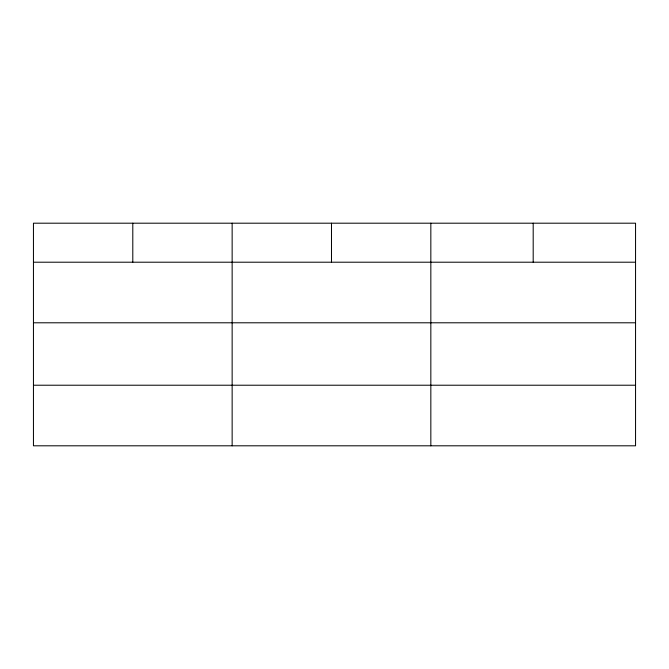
<?xml version="1.0" encoding="UTF-8"?>
<svg xmlns="http://www.w3.org/2000/svg" width="669" height="669" viewBox="0 0 669 669"><rect width="100%" height="100%" fill="white"/><g stroke="black" fill="none" stroke-linecap="round" stroke-linejoin="round"><path stroke-width="1" d="M635.55 322.793L635.55 223.195L33.45 223.195L33.45 445.805L635.55 445.805L635.55 322.793L33.45 322.793M33.45 262.206L635.55 262.206M33.45 385.219L635.55 385.219M533.193 223.195L533.193 262.206M430.836 223.195L430.836 445.805M331.49 223.195L331.49 262.206M232.143 223.195L232.143 445.805M132.797 223.195L132.797 262.206"/></g></svg>
